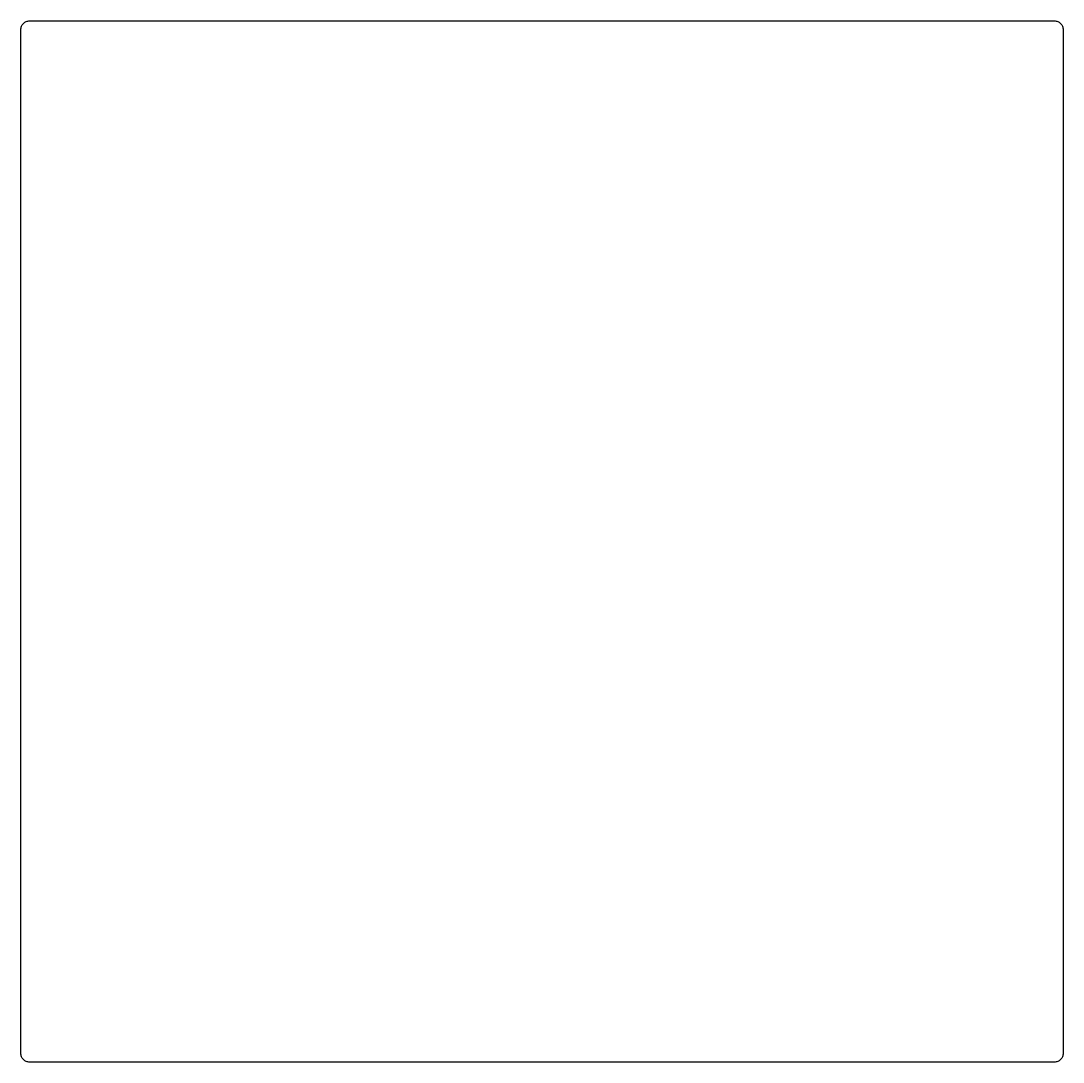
# Model space of a CAD drawing. Header units: millimetres. Extents: x 0 to 300, y 0 to 300.
import ezdxf

# ---------------------------------------------------------------- set-up
doc = ezdxf.new("R2010")
doc.units = ezdxf.units.MM
doc.layers.add('CUT', color=7, linetype='CONTINUOUS')

msp = doc.modelspace()

# ---------------------------------------------------------------- linework, layer by layer
at = {"layer": 'CUT'}
msp.add_lwpolyline([(-0.15, 297.2861), (-0.135, 297.5922), (-0.099, 297.8346), (-0.0395, 298.0723), (0.0431, 298.303), (0.1479, 298.5245), (0.2738, 298.7347), (0.4198, 298.9315), (0.5844, 299.1131), (0.7659, 299.2776), (0.9627, 299.4236), (1.1729, 299.5496), (1.3944, 299.6544), (1.6252, 299.7369), (1.8629, 299.7965), (2.1053, 299.8324), (2.4114, 299.8475), (297.5886, 299.8475), (297.8947, 299.8324), (298.1371, 299.7965), (298.3748, 299.7369), (298.6056, 299.6544), (298.8271, 299.5496), (299.0373, 299.4236), (299.2341, 299.2776), (299.4156, 299.1131), (299.5802, 298.9315), (299.7262, 298.7347), (299.8521, 298.5245), (299.9569, 298.303), (300.0395, 298.0723), (300.099, 297.8346), (300.135, 297.5922), (300.15, 297.2861), (300.15, 2.4114), (300.135, 2.1053), (300.099, 1.8629), (300.0395, 1.6252), (299.9569, 1.3944), (299.8521, 1.1729), (299.7262, 0.9627), (299.5802, 0.7659), (299.4156, 0.5844), (299.2341, 0.4198), (299.0373, 0.2738), (298.8271, 0.1479), (298.6056, 0.0431), (298.3748, -0.0395), (298.1371, -0.099), (297.8947, -0.135), (297.5886, -0.15), (2.4114, -0.15), (2.1053, -0.135), (1.8629, -0.099), (1.6252, -0.0395), (1.3944, 0.0431), (1.1729, 0.1479), (0.9627, 0.2738), (0.7659, 0.4198), (0.5844, 0.5844), (0.4198, 0.7659), (0.2738, 0.9627), (0.1479, 1.1729), (0.0431, 1.3944), (-0.0395, 1.6252), (-0.099, 1.8629), (-0.135, 2.1053), (-0.15, 2.4114)], close=True, dxfattribs=at)

doc.saveas('drawing.dxf')
